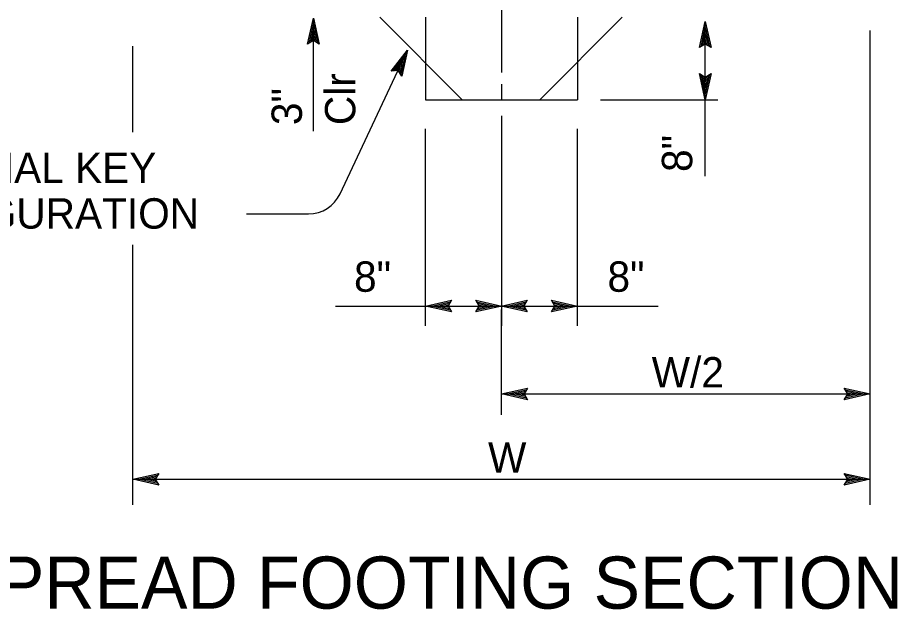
# Model space of a CAD drawing. Extents: x -894 to 866, y -476 to 714.
# Drawn here: x -738.1 to -535.3, y 178.5 to 314.8 of the extents above; entities that cross this region are included whole.
import ezdxf

# ---------------------------------------------------------------- set-up
doc = ezdxf.new("R2010")
doc.units = 0
doc.layers.add('60 Nongeo Data', color=7, linetype='Continuous')

msp = doc.modelspace()

# ---------------------------------------------------------------- linework, layer by layer
at = {"layer": '60 Nongeo Data'}
for p, q in [((-671.25, 308.68), (-669.91, 314.68)), ((-669.91, 288.59), (-669.91, 314.68)), ((-669.91, 314.68), (-669.91, 314.68)), ((-669.91, 314.68), (-668.58, 308.68)), ((-635.62, 295.87), (-654.62, 314.87)), ((-644.08, 314.87), (-644.08, 295.87)), ((-617.73, 295.87), (-598.73, 314.87)), ((-609.08, 314.87), (-609.08, 295.87)), ((-670.89, 308.9), (-669.91, 313.3)), ((-669.9, 313.29), (-668.94, 308.92)), ((-580.95, 307.86), (-579.61, 313.86)), ((-580.59, 308.08), (-579.61, 312.48)), ((-579.61, 278.27), (-579.61, 313.86)), ((-579.61, 313.86), (-579.61, 313.86)), ((-579.61, 313.86), (-578.28, 307.86)), ((-579.6, 312.47), (-578.64, 308.1)), ((-670.53, 309.13), (-669.91, 311.92)), ((-670.18, 309.31), (-669.91, 310.54)), ((-669.91, 311.92), (-669.28, 309.1)), ((-669.91, 310.54), (-669.64, 309.33)), ((-580.23, 308.31), (-579.61, 311.1)), ((-579.61, 311.1), (-578.98, 308.27)), ((-541.59, 286.89), (-541.59, 311.77)), ((-669.91, 309.48), (-671.25, 308.68)), ((-671.25, 308.68), (-671.25, 308.68)), ((-668.58, 308.68), (-669.91, 309.48)), ((-668.58, 308.68), (-668.58, 308.68)), ((-579.61, 308.66), (-580.95, 307.86)), ((-579.89, 308.49), (-579.61, 309.72)), ((-579.61, 309.72), (-579.34, 308.51)), ((-578.28, 307.86), (-579.61, 308.66)), ((-541.59, 202.56), (-541.59, 309.42)), ((-711.58, 299.01), (-711.58, 308.17)), ((-663.79, 274.16), (-648.22, 307.31)), ((-651.99, 302.45), (-648.22, 307.31)), ((-648.22, 307.31), (-649.57, 301.31)), ((-648.22, 307.31), (-648.22, 307.31)), ((-580.95, 307.86), (-580.95, 307.86)), ((-578.28, 307.86), (-578.28, 307.86)), ((-651.57, 302.49), (-648.81, 306.06)), ((-651.15, 302.55), (-649.4, 304.81)), ((-649.4, 304.81), (-650.03, 301.98)), ((-648.81, 306.05), (-649.79, 301.68)), ((-650.43, 302.6), (-651.99, 302.45)), ((-651.99, 302.45), (-651.99, 302.45)), ((-650.76, 302.56), (-649.99, 303.56)), ((-649.57, 301.31), (-650.43, 302.6)), ((-649.99, 303.56), (-650.26, 302.35)), ((-649.57, 301.31), (-649.57, 301.31)), ((-579.61, 295.87), (-580.94, 301.87)), ((-580.94, 301.87), (-580.94, 301.87)), ((-580.94, 301.87), (-579.61, 301.07)), ((-579.61, 297.26), (-580.58, 301.63)), ((-579.61, 298.63), (-580.23, 301.45)), ((-579.6, 300.01), (-579.87, 301.22)), ((-579.61, 301.07), (-578.27, 301.87)), ((-578.27, 301.87), (-579.61, 295.87)), ((-578.62, 301.65), (-579.61, 297.25)), ((-578.98, 301.42), (-579.61, 298.63)), ((-579.33, 301.24), (-579.6, 300.01)), ((-578.27, 301.87), (-578.27, 301.87)), ((-711.58, 288.4), (-711.58, 299.01)), ((-644.08, 295.87), (-609.08, 295.87)), ((-603.77, 295.87), (-576.71, 295.87)), ((-579.61, 295.87), (-579.61, 295.87)), ((-626.58, 292.13), (-626.58, 243.76)), ((-644.08, 243.76), (-644.08, 289.13)), ((-609.08, 243.76), (-609.08, 289.13)), ((-685.37, 269.58), (-671.02, 269.58)), ((-711.58, 202.56), (-711.58, 262.47)), ((-644.08, 248.35), (-638.08, 249.68)), ((-638.08, 249.68), (-638.88, 248.35)), ((-638.08, 249.68), (-638.08, 249.68)), ((-631.72, 248.36), (-632.52, 249.7)), ((-632.52, 249.7), (-632.52, 249.7)), ((-632.52, 249.7), (-626.52, 248.36)), ((-626.63, 248.35), (-620.63, 249.68)), ((-620.63, 249.68), (-621.43, 248.35)), ((-620.63, 249.68), (-620.63, 249.68)), ((-614.28, 248.35), (-615.08, 249.69)), ((-615.08, 249.69), (-615.08, 249.69)), ((-615.08, 249.69), (-609.08, 248.35)), ((-614.28, 248.35), (-615.08, 249.69)), ((-615.08, 249.69), (-615.08, 249.69)), ((-615.08, 249.69), (-609.08, 248.35)), ((-664.82, 248.35), (-590.45, 248.35)), ((-638.08, 247.01), (-644.08, 248.35)), ((-644.08, 248.35), (-644.08, 248.35)), ((-638.3, 247.37), (-642.7, 248.35)), ((-642.69, 248.36), (-638.32, 249.32)), ((-641.32, 248.35), (-638.5, 248.98)), ((-638.54, 247.73), (-641.32, 248.35)), ((-639.94, 248.35), (-638.73, 248.62)), ((-638.71, 248.08), (-639.94, 248.35)), ((-638.88, 248.35), (-638.08, 247.01)), ((-626.52, 248.36), (-632.52, 247.03)), ((-632.52, 247.03), (-631.72, 248.36)), ((-632.3, 249.34), (-627.9, 248.36)), ((-627.91, 248.35), (-632.28, 247.39)), ((-629.28, 248.36), (-632.11, 247.73)), ((-632.07, 248.98), (-629.28, 248.36)), ((-631.89, 248.64), (-630.66, 248.36)), ((-630.66, 248.36), (-631.87, 248.09)), ((-620.63, 247.01), (-626.63, 248.35)), ((-626.63, 248.35), (-626.63, 248.35)), ((-626.58, 223.3), (-626.58, 247.55)), ((-626.52, 248.36), (-626.52, 248.36)), ((-620.84, 247.37), (-625.25, 248.35)), ((-625.23, 248.36), (-620.86, 249.32)), ((-623.86, 248.35), (-621.04, 248.98)), ((-621.08, 247.73), (-623.86, 248.35)), ((-622.48, 248.35), (-621.27, 248.62)), ((-621.25, 248.08), (-622.48, 248.35)), ((-621.43, 248.35), (-620.63, 247.01)), ((-609.08, 248.35), (-615.08, 247.02)), ((-615.08, 247.02), (-614.28, 248.35)), ((-609.08, 248.35), (-615.08, 247.02)), ((-615.08, 247.02), (-614.28, 248.35)), ((-614.87, 249.34), (-610.46, 248.35)), ((-614.87, 249.34), (-610.46, 248.35)), ((-610.48, 248.35), (-614.85, 247.38)), ((-610.48, 248.35), (-614.85, 247.38)), ((-611.85, 248.36), (-614.67, 247.73)), ((-611.85, 248.36), (-614.67, 247.73)), ((-614.63, 248.98), (-611.85, 248.36)), ((-614.63, 248.98), (-611.85, 248.36)), ((-614.46, 248.63), (-613.23, 248.36)), ((-614.46, 248.63), (-613.23, 248.36)), ((-613.23, 248.36), (-614.44, 248.09)), ((-613.23, 248.36), (-614.44, 248.09)), ((-609.08, 248.35), (-609.08, 248.35)), ((-609.08, 248.35), (-609.08, 248.35)), ((-638.08, 247.01), (-638.08, 247.01)), ((-632.52, 247.03), (-632.52, 247.03)), ((-620.63, 247.01), (-620.63, 247.01)), ((-615.08, 247.02), (-615.08, 247.02)), ((-615.08, 247.02), (-615.08, 247.02)), ((-626.58, 228.11), (-620.58, 229.44)), ((-620.58, 229.44), (-621.38, 228.11)), ((-620.58, 229.44), (-620.58, 229.44)), ((-546.79, 228.11), (-547.59, 229.45)), ((-547.59, 229.45), (-547.59, 229.45)), ((-547.59, 229.45), (-541.59, 228.11)), ((-626.58, 228.11), (-541.59, 228.11)), ((-620.58, 226.77), (-626.58, 228.11)), ((-626.58, 228.11), (-626.58, 228.11)), ((-620.8, 227.13), (-625.2, 228.11)), ((-625.19, 228.11), (-620.82, 229.08)), ((-623.82, 228.11), (-621, 228.73)), ((-621.04, 227.49), (-623.82, 228.11)), ((-622.44, 228.11), (-621.23, 228.38)), ((-621.21, 227.83), (-622.44, 228.11)), ((-621.38, 228.11), (-620.58, 226.77)), ((-541.59, 228.11), (-547.59, 226.78)), ((-547.59, 226.78), (-546.79, 228.11)), ((-547.37, 229.09), (-542.97, 228.11)), ((-542.98, 228.11), (-547.35, 227.14)), ((-544.35, 228.11), (-547.17, 227.49)), ((-547.14, 228.74), (-544.35, 228.11)), ((-546.96, 228.39), (-545.73, 228.11)), ((-545.73, 228.11), (-546.94, 227.85)), ((-541.59, 228.11), (-541.59, 228.11)), ((-620.58, 226.77), (-620.58, 226.77)), ((-547.59, 226.78), (-547.59, 226.78)), ((-711.58, 208.47), (-705.58, 209.8)), ((-710.19, 208.48), (-705.82, 209.44)), ((-708.82, 208.47), (-706, 209.1)), ((-705.58, 209.8), (-706.38, 208.47)), ((-705.58, 209.8), (-705.58, 209.8)), ((-546.79, 208.47), (-547.59, 209.81)), ((-547.59, 209.81), (-547.59, 209.81)), ((-547.59, 209.81), (-541.59, 208.47)), ((-547.37, 209.46), (-542.97, 208.47)), ((-547.14, 209.1), (-544.35, 208.48)), ((-711.58, 208.47), (-541.59, 208.47)), ((-705.58, 207.13), (-711.58, 208.47)), ((-711.58, 208.47), (-711.58, 208.47)), ((-705.8, 207.49), (-710.2, 208.47)), ((-706.03, 207.85), (-708.82, 208.47)), ((-707.44, 208.47), (-706.23, 208.74)), ((-706.21, 208.2), (-707.44, 208.47)), ((-706.38, 208.47), (-705.58, 207.13)), ((-705.58, 207.13), (-705.58, 207.13)), ((-541.59, 208.47), (-547.59, 207.14)), ((-547.59, 207.14), (-546.79, 208.47)), ((-547.59, 207.14), (-547.59, 207.14)), ((-542.98, 208.47), (-547.35, 207.5)), ((-544.35, 208.48), (-547.17, 207.85)), ((-546.96, 208.75), (-545.73, 208.48)), ((-545.73, 208.48), (-546.94, 208.21)), ((-541.59, 208.47), (-541.59, 208.47))]:
    msp.add_line(p, q, dxfattribs=at)
for points in [[(-626.58, 320), (-626.58, 302.12)], [(-626.58, 299.44), (-626.58, 295.87)]]:
    msp.add_lwpolyline(points, dxfattribs=at)
msp.add_arc((-671.02, 277.58), 8, 270, 334.8396, dxfattribs=at)

# ---------------------------------------------------------------- texts
for s, p in [('Clr', (-660.26, 290.02)), ('3"', (-672.57, 290.02)), ('8"', (-582.62, 279.23))]:
    msp.add_text(s, height=7, rotation=90, dxfattribs=at).set_placement(p)
for s, height, p in [('OPTIONAL KEY', 6.9999, (-774.79, 276.68)), ('CONFIGURATION', 6.9999, (-774.79, 266.18)), ('8"', 7, (-660.56, 251.64)), ('8"', 7, (-602.15, 251.64)), ('W/2', 7, (-591.96, 229.6)), ('W', 7, (-629.68, 209.96)), ('SPREAD FOOTING SECTION', 11.9999, (-753.35, 178.67))]:
    msp.add_text(s, height=height, dxfattribs=at).set_placement(p)

doc.saveas('drawing.dxf')
